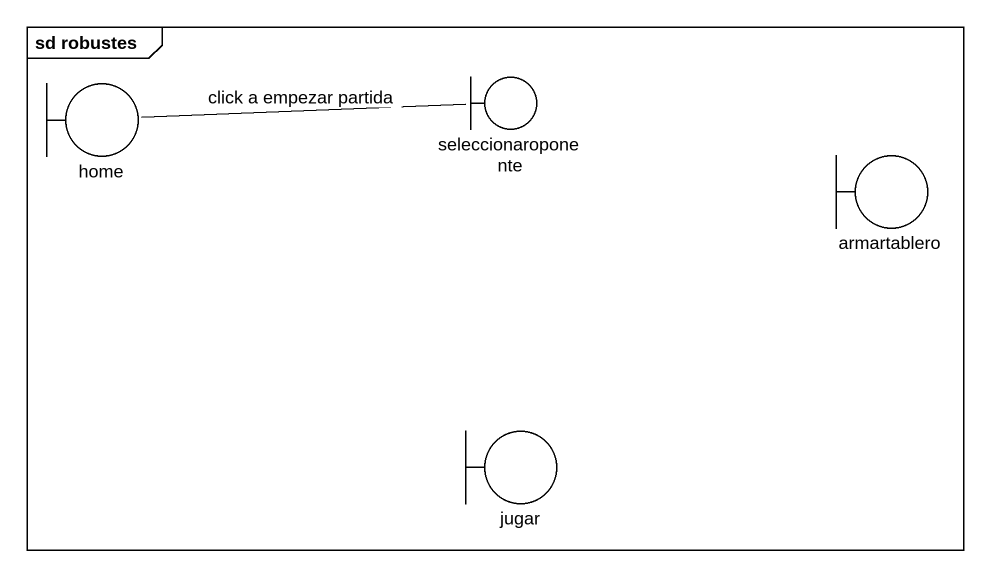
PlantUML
@startuml
mainframe sd robustes
boundary home
boundary seleccionaroponente
boundary armartablero
boundary jugar
home -right- seleccionaroponente : click a empezar partida
@enduml
